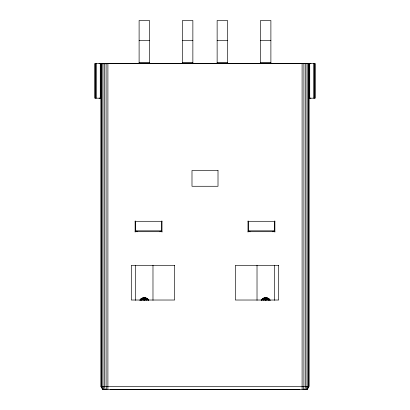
<?xml version="1.0" encoding="UTF-8"?>
<svg xmlns="http://www.w3.org/2000/svg" width="410" height="410" viewBox="0 0 410 410"><rect width="100%" height="100%" fill="white"/><g stroke="black" fill="none" stroke-linecap="round" stroke-linejoin="round"><path stroke-width="0.61" d="M303.451 389.5L303.902 386.497L303.902 63.504M145.658 297.773L144.981 300.284L143.638 300.284C140.512 295.415 148.974 298.075 148.512 300.371C146.811 297.214 141.804 297.214 140.107 300.371C139.446 299.433 142.039 298.055 142.962 297.773M267.038 297.773L266.362 300.284L265.019 300.284C262.338 296.02 269.262 297.522 270.195 300.197M304.707 389.5L305.573 386.497L305.573 63.504M305.783 389.5L307.008 386.497L307.008 63.504M106.395 63.504L107.446 63.504M306.608 389.5L308.11 386.497L308.11 63.504M303.241 63.678L303.605 63.504M307.131 389.5L308.807 386.497L308.807 63.504M146.908 298.295L145.945 299.961L144.31 299.526L142.67 299.961L141.706 298.295M268.294 298.295L267.33 299.961L265.69 299.526L264.055 299.961L263.092 298.295L264.342 297.773M139.882 300.243C141.67 296.912 146.949 296.912 148.738 300.243M263.092 298.295L261.185 300.197L261.488 300.371C263.189 297.214 268.196 297.214 269.893 300.371L270.118 300.243C268.33 296.912 263.051 296.912 261.262 300.243M146.626 300.484L147.989 299.121M268.007 300.484L269.37 299.121M141.552 300.038C143.018 298.557 145.601 298.557 147.067 300.038M262.933 300.038C264.399 298.557 266.982 298.557 268.447 300.038M141.168 299.659C142.839 297.967 145.781 297.967 147.451 299.659M262.549 299.659C264.219 297.967 267.161 297.967 268.832 299.659M303.333 63.504L302.554 63.504M159.895 231.783L161.519 230.835L161.519 221.046M272.778 231.783L274.403 230.835L274.403 221.046M303.103 63.734L310.98 63.504M306.475 63.755L303.492 63.56L309.13 63.611M101.198 98.026L99.02 98.185M102.264 63.775L106.897 63.734L105.734 63.755M102.874 63.755L106.508 63.56M100.87 63.611L105.867 63.504L99.02 63.504M139.108 40.452L149.512 40.452M182.46 40.452L192.864 40.452M217.136 40.452L227.54 40.452M260.488 40.452L270.892 40.452M139.108 62.843L149.512 62.843M182.46 62.843L192.864 62.843M217.136 62.843L227.54 62.843M260.488 62.843L270.892 62.843M139.108 63.058L149.512 63.058M182.46 63.058L192.864 63.058M217.136 63.058L227.54 63.058M260.488 63.058L270.892 63.058M139.108 63.278L149.512 63.278M182.46 63.278L192.864 63.278M217.136 63.278L227.54 63.278M260.488 63.278L270.892 63.278M106.595 63.678L303.405 63.678M101.05 98.185L94.92 98.185L94.92 63.504L315.08 63.504L315.08 98.185L308.95 98.185M135.121 221.297L161.996 221.297M248.004 221.297L274.879 221.297M135.597 221.046L135.597 230.835L161.519 230.835M248.48 221.046L248.48 230.835L274.403 230.835M135.121 231.706L161.996 231.706M248.004 231.706L274.879 231.706M100.957 63.504L100.957 386.497L309.043 386.497L309.043 63.504M110.064 389.326L299.935 389.326M308.807 386.497L307.305 389.5L102.695 389.5L100.957 386.497M308.802 63.663L304.133 63.504L308.53 63.729M309.13 98.077L310.98 98.185M248.48 230.835L250.105 231.783M135.597 230.835L137.222 231.783M262.01 299.121L263.374 300.484M140.63 299.121L141.993 300.484M102.869 389.5L101.193 386.497L101.193 63.504M103.392 389.5L101.89 386.497L101.89 63.504M104.217 389.5L102.992 386.497L102.992 63.504M105.293 389.5L104.427 386.497L104.427 63.504M106.549 389.5L106.098 386.497L106.098 63.504M314.936 63.504L314.936 98.185M314.547 63.504L314.547 98.185M313.378 63.504L313.378 98.185M309.734 63.504L309.734 98.185M309.355 63.504L309.355 98.185M309.119 63.504L309.119 98.185M302.103 63.504L302.103 389.5M274.879 221.046L274.879 232.096M274.362 265.234L274.362 300.361M270.892 63.678L270.892 20.5L260.488 20.5L260.488 63.678M265.69 297.598L265.69 300.197M257.019 265.234L257.019 300.361M248.004 221.046L248.004 232.096M227.54 63.678L227.54 20.5L217.136 20.5L217.136 63.678M192.864 63.678L192.864 20.5L182.46 20.5L182.46 63.678M161.996 221.046L161.996 232.096M152.981 265.234L152.981 300.361M149.512 63.678L149.512 20.5L139.108 20.5L139.108 63.678M144.31 297.598L144.31 300.197M135.638 265.234L135.638 300.361M135.121 221.046L135.121 232.096M107.897 63.504L107.897 389.5M100.88 63.504L100.88 98.185M100.645 63.504L100.645 98.185M100.265 63.504L100.265 98.185M96.622 63.504L96.622 98.185M95.453 63.504L95.453 98.185M95.058 63.504L95.058 98.185M218.007 170.493L191.993 170.493L191.993 186.273L218.007 186.273L218.007 170.493M174.655 265.342L131.302 265.342L131.302 300.023L174.655 300.023L174.655 265.342M278.697 265.342L235.345 265.342L235.345 300.023L278.697 300.023L278.697 265.342"/></g></svg>
